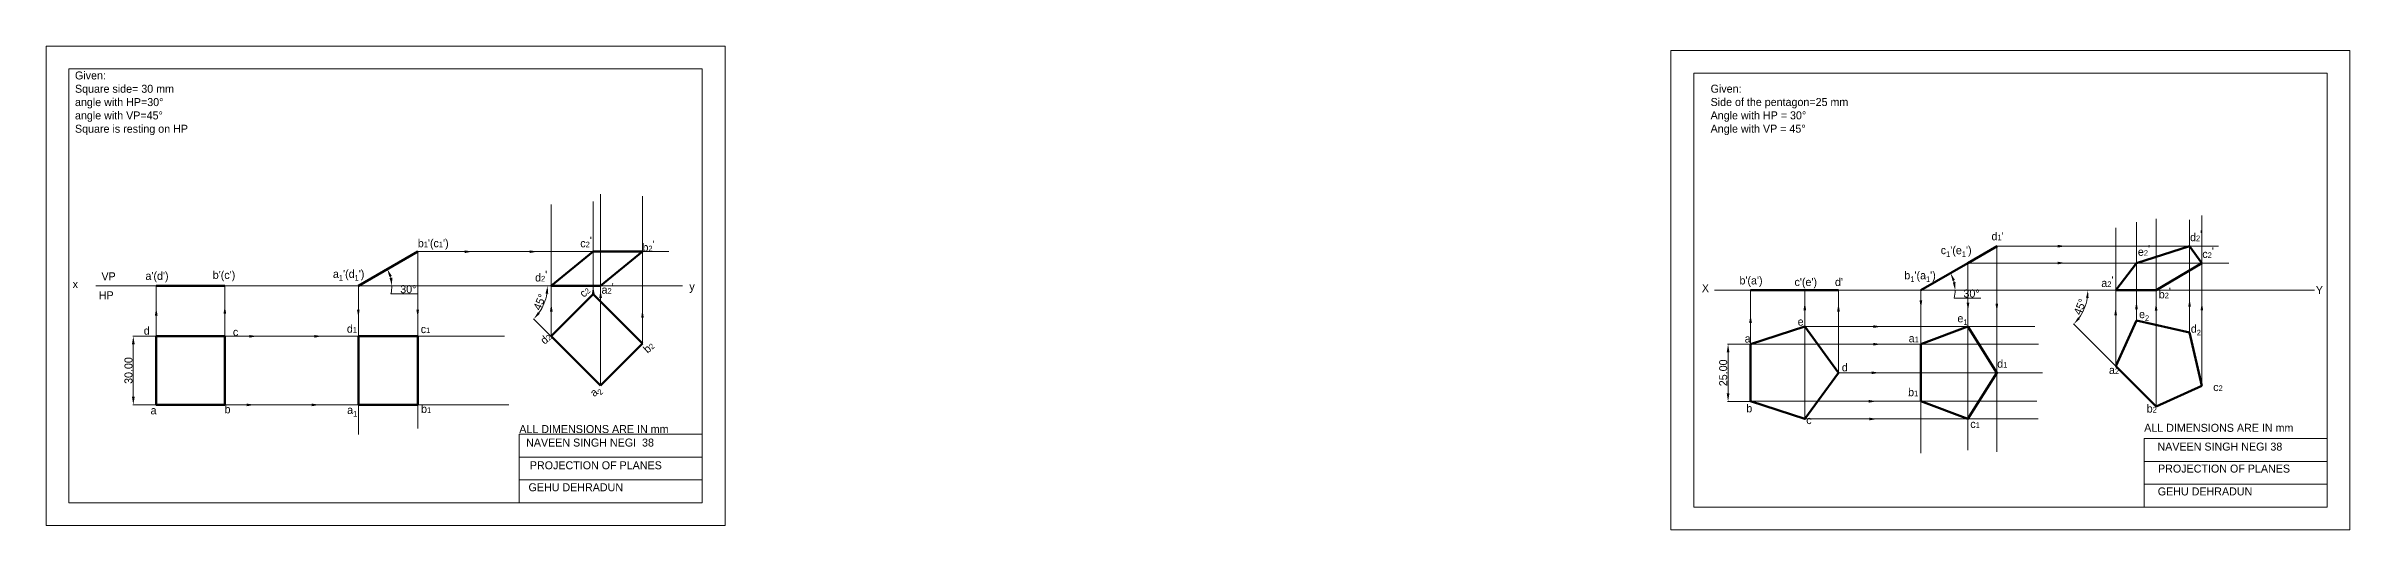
# Model space of a CAD drawing. Header units: millimetres. Extents: x 1525 to 5146, y 2068 to 2478.
# Drawn here: x 4138 to 5146, y 2266 to 2478 of the extents above; entities that cross this region are included whole.
import ezdxf

# ---------------------------------------------------------------- set-up
doc = ezdxf.new("R2010")
doc.units = ezdxf.units.MM
for name, color, linetype, lineweight in [('CL', 250, 'Continuous', 35), ('CL PRINT', 250, 'Continuous', 53), ('DRAW', 7, 'Continuous', 9), ('ML', 250, 'Continuous', 13)]:
    doc.layers.add(name, color=color, linetype=linetype, lineweight=lineweight)
doc.styles.get("Standard").update_dxf_attribs({"font": 'comicbd.ttf', "height": 3.5})
doc.dimstyles.get("Standard").update_dxf_attribs({"dimtxt": 3.5, "dimasz": 3.5, "dimexe": 0.18, "dimexo": 0.0625, "dimgap": 0.09, "dimtad": 1, "dimtoh": 1, "dimzin": 0, "dimdsep": 46, "dimtxsty": 'Standard', "dimcen": 0.09, "dimclrd": 1, "dimclre": 1, "dimclrt": 7, "dimadec": 0, "dimazin": 0, "dimtfac": 1, "dimtofl": 0, "dimtmove": 0, "dimatfit": 3, "dimfxl": 1, "dimtolj": 1, "dimtzin": 0, "dimlwd": 13, "dimlwe": 13, "dimarcsym": 0})

# ---------------------------------------------------------------- blocks, each defined once
blk = doc.blocks.new('*D65')
at = {"layer": 'Defpoints', "color": 0, "transparency": 16777216}
for p in [(4883.5, 2347.8), (4873.7, 2322.8), (4883.5, 2322.8)]:
    blk.add_point(p, dxfattribs=at)
at = {"layer": 'ML', "color": 1, "linetype": 'Continuous', "lineweight": 13, "transparency": 16777216}
for p, q in [((4883.5, 2347.8), (4873.5, 2347.8)), ((4873.7, 2344.3), (4873.7, 2326.3)), ((4883.5, 2322.8), (4873.5, 2322.8))]:
    blk.add_line(p, q, dxfattribs=at)
at = {"layer": 'ML', "color": 1, "transparency": 16777216}
for points in [[(4873.1, 2344.3), (4874.3, 2344.3), (4873.7, 2347.8)], [(4873.1, 2326.3), (4874.3, 2326.3), (4873.7, 2322.8)]]:
    blk.add_solid(points, dxfattribs=at)
at = {"layer": 'ML', "color": 7, "transparency": 16777216, "insert": (4871.6, 2335.3), "char_height": 3.5, "attachment_point": 5, "rotation": 90}
blk.add_mtext('\\A1;25.00', dxfattribs=at)
blk = doc.blocks.new('*D66')
at = {"layer": 'CL', "color": 1, "linetype": 'Continuous', "lineweight": 13, "transparency": 16777216}
blk.add_line((4972.6, 2368), (4984.3, 2368), dxfattribs=at)
for start, end in [(13.408, 16.592), (346.592, 360)]:
    blk.add_arc((4958, 2371.5), 15, start, end, dxfattribs=at)
at = {"layer": 'CL', "color": 1, "transparency": 16777216}
for points in [[(4971.9, 2375.5), (4972.9, 2376), (4971, 2379)], [(4973.2, 2375), (4972, 2374.9), (4973, 2371.5)]]:
    blk.add_solid(points, dxfattribs=at)
at = {"layer": 'Defpoints', "color": 0, "transparency": 16777216}
for p in [(4978.6, 2383.4), (4867.7, 2371.5), (4958, 2371.5), (4972.1, 2376.6), (4997.2, 2371.5)]:
    blk.add_point(p, dxfattribs=at)
at = {"layer": 'CL', "color": 7, "transparency": 16777216, "insert": (4980.2, 2370), "char_height": 3.5, "attachment_point": 5}
blk.add_mtext('\\A1;30°', dxfattribs=at)
blk = doc.blocks.new('*D69')
at = {"layer": 'Defpoints', "color": 0, "transparency": 16777216}
for p in [(4186.1, 2351.3), (4176.1, 2321.3), (4186.1, 2321.3)]:
    blk.add_point(p, dxfattribs=at)
at = {"layer": 'ML', "color": 1, "linetype": 'Continuous', "lineweight": 13, "transparency": 16777216}
for p, q in [((4186, 2351.3), (4175.9, 2351.3)), ((4176.1, 2347.8), (4176.1, 2324.8)), ((4186, 2321.3), (4175.9, 2321.3))]:
    blk.add_line(p, q, dxfattribs=at)
at = {"layer": 'ML', "color": 1, "transparency": 16777216}
for points in [[(4175.5, 2347.8), (4176.7, 2347.8), (4176.1, 2351.3)], [(4175.5, 2324.8), (4176.7, 2324.8), (4176.1, 2321.3)]]:
    blk.add_solid(points, dxfattribs=at)
at = {"layer": 'ML', "color": 7, "transparency": 16777216, "insert": (4174, 2336.3), "char_height": 3.5, "attachment_point": 5, "rotation": 90}
blk.add_mtext('\\A1;30.00', dxfattribs=at)
blk = doc.blocks.new('*D70')
at = {"layer": 'Defpoints', "color": 0, "transparency": 16777216}
for p in [(4288.3, 2378.4), (4300.6, 2388.4), (4159.7, 2373.4), (4274.6, 2373.4), (4416.3, 2373.4)]:
    blk.add_point(p, dxfattribs=at)
at = {"layer": 'ML', "color": 1, "linetype": 'Continuous', "lineweight": 13, "transparency": 16777216}
blk.add_line((4288.8, 2369.9), (4300.5, 2369.9), dxfattribs=at)
for start, end in [(13.7379, 16.2621), (346.2621, 0)]:
    blk.add_arc((4274.6, 2373.4), 14.6, start, end, dxfattribs=at)
at = {"layer": 'ML', "color": 1, "transparency": 16777216}
for points in [[(4288.1, 2377.3), (4289.2, 2377.7), (4287.2, 2380.7)], [(4289.4, 2376.9), (4288.2, 2376.8), (4289.2, 2373.4)]]:
    blk.add_solid(points, dxfattribs=at)
at = {"layer": 'ML', "color": 7, "transparency": 16777216, "insert": (4296.4, 2371.9), "char_height": 3.5, "attachment_point": 5}
blk.add_mtext('\\A1;30°', dxfattribs=at)
blk = doc.blocks.new('*D71')
at = {"layer": 'Defpoints', "color": 0, "transparency": 16777216}
for p in [(4159.7, 2373.4), (4416.3, 2373.4), (4354.5, 2363.1), (4358.9, 2351.3), (4380.4, 2329.7)]:
    blk.add_point(p, dxfattribs=at)
at = {"layer": 'ML', "color": 1, "linetype": 'Continuous', "lineweight": 13, "transparency": 16777216}
blk.add_line((4358.8, 2351.3), (4351.2, 2359), dxfattribs=at)
blk.add_arc((4336.8, 2373.4), 20.5, 324.7947, 350.2053, dxfattribs=at)
at = {"layer": 'ML', "color": 1, "transparency": 16777216}
for points in [[(4356.4, 2370), (4357.6, 2369.9), (4357.3, 2373.4)], [(4354, 2361.2), (4353.1, 2361.9), (4351.3, 2358.9)]]:
    blk.add_solid(points, dxfattribs=at)
at = {"layer": 'ML', "color": 7, "transparency": 16777216, "insert": (4353.9, 2366.3), "char_height": 3.5, "attachment_point": 5, "rotation": 67.5}
blk.add_mtext('\\A1;45°', dxfattribs=at)
blk = doc.blocks.new('*D72')
at = {"layer": 'Defpoints', "color": 0, "transparency": 16777216}
for p in [(4997.2, 2371.5), (5130.3, 2371.5), (5028.3, 2360.9), (5043.3, 2338.2), (5060.9, 2320.6)]:
    blk.add_point(p, dxfattribs=at)
at = {"layer": 'ML', "color": 1, "linetype": 'Continuous', "lineweight": 13, "transparency": 16777216}
blk.add_line((5043.2, 2338.3), (5024.8, 2356.7), dxfattribs=at)
blk.add_arc((5010, 2371.5), 21.1, 324.5107, 350.4893, dxfattribs=at)
at = {"layer": 'ML', "color": 1, "transparency": 16777216}
for points in [[(5030.3, 2368.1), (5031.4, 2368), (5031.1, 2371.5)], [(5027.6, 2358.9), (5026.8, 2359.6), (5024.9, 2356.6)]]:
    blk.add_solid(points, dxfattribs=at)
at = {"layer": 'ML', "color": 7, "transparency": 16777216, "insert": (5027.7, 2364.2), "char_height": 3.5, "attachment_point": 5, "rotation": 67.5}
blk.add_mtext('\\A1;45°', dxfattribs=at)

msp = doc.modelspace()

# ---------------------------------------------------------------- linework, layer by layer
at = {"layer": 'CL', "color": 1}
for points in [[(5017.881, 2391.329), (5017.881, 2390.162), (5021.381, 2390.745)], [(5017.803, 2383.959), (5017.803, 2382.793), (5021.303, 2383.376)], [(4882.93, 2357.148), (4884.097, 2357.148), (4883.514, 2360.648)], [(4906.681, 2362.71), (4907.848, 2362.71), (4907.264, 2366.21)], [(4921.402, 2362.082), (4922.569, 2362.082), (4921.986, 2365.582)], [(4958.622, 2367.069), (4957.455, 2367.069), (4958.038, 2363.569)], [(4979.225, 2366.013), (4978.059, 2366.013), (4978.642, 2362.513)], [(4991.841, 2365.609), (4990.675, 2365.609), (4991.258, 2362.109)], [(5042.663, 2360.499), (5043.829, 2360.499), (5043.246, 2363.999)], [(5051.765, 2363.148), (5052.931, 2363.148), (5052.348, 2366.648)], [(5060.339, 2362.516), (5061.506, 2362.516), (5060.923, 2366.016)], [(5074.99, 2364.24), (5076.157, 2364.24), (5075.574, 2367.74)], [(5080.356, 2362.597), (5081.523, 2362.597), (5080.939, 2366.097)], [(4937.204, 2348.403), (4937.204, 2347.236), (4940.704, 2347.82)], [(4937.3, 2356.127), (4937.3, 2354.96), (4940.8, 2355.544)], [(4936.547, 2335.902), (4936.547, 2334.735), (4940.047, 2335.319)], [(4935.247, 2323.404), (4935.247, 2322.237), (4938.747, 2322.82)], [(4935.495, 2315.67), (4935.495, 2314.503), (4938.995, 2315.087)]]:
    msp.add_solid(points, dxfattribs=at)
at = {"layer": 'CL PRINT'}
for p, q in [((4274.573, 2373.391), (4300.554, 2388.391)), ((4186.083, 2373.391), (4216.083, 2373.391)), ((4358.881, 2351.301), (4377.252, 2369.672)), ((4377.252, 2369.672), (4398.819, 2348.105)), ((5043.261, 2338.245), (5052.358, 2358.267)), ((5052.358, 2358.267), (5075.593, 2352.899)), ((4274.573, 2351.301), (4300.554, 2351.301)), ((4274.573, 2321.301), (4274.573, 2351.301)), ((4300.554, 2351.301), (4300.554, 2321.301)), ((4358.881, 2351.301), (4380.448, 2329.735)), ((5075.593, 2352.899), (5080.961, 2329.664)), ((4380.448, 2329.735), (4398.819, 2348.105)), ((5060.938, 2320.567), (5043.261, 2338.245)), ((5080.961, 2329.664), (5060.938, 2320.567)), ((4300.554, 2321.301), (4274.573, 2321.301))]:
    msp.add_line(p, q, dxfattribs=at)
for points in [[(4958.031, 2371.49), (4978.622, 2383.378), (4991.348, 2390.726)], [(5043.274, 2371.49), (5052.358, 2383.378), (5075.593, 2390.726), (5080.961, 2383.378), (5060.938, 2371.49), (5043.274, 2371.49)], [(4358.881, 2373.391), (4377.252, 2388.391), (4398.819, 2388.391), (4380.448, 2373.391), (4358.881, 2373.391)], [(4883.548, 2371.49), (4907.324, 2371.49), (4922.019, 2371.49)], [(4958.031, 2347.82), (4978.622, 2355.545), (4991.256, 2335.32), (4978.622, 2315.094), (4958.031, 2322.82), (4958.031, 2347.82)]]:
    msp.add_lwpolyline(points, dxfattribs=at)
for points in [[(4186.083, 2351.301), (4216.083, 2351.301), (4216.083, 2321.301), (4186.083, 2321.301)], [(4883.548, 2347.82), (4883.548, 2322.82), (4907.324, 2315.094), (4922.019, 2335.32), (4907.324, 2355.545)]]:
    msp.add_lwpolyline(points, close=True, dxfattribs=at)
at = {"layer": 'DRAW'}
for p, q in [((4416.334, 2373.391), (4159.656, 2373.391)), ((4344.936, 2308.391), (4424.936, 2308.391)), ((4344.936, 2278.391), (4344.936, 2308.391)), ((4424.936, 2308.391), (4424.936, 2278.391)), ((4344.936, 2298.391), (4424.936, 2298.391)), ((4344.936, 2288.391), (4424.936, 2288.391)), ((4424.936, 2278.391), (4344.936, 2278.391))]:
    msp.add_line(p, q, dxfattribs=at)
for points in [[(4137.936, 2478.391), (4434.936, 2478.391), (4434.936, 2268.391), (4137.936, 2268.391)], [(4147.936, 2468.391), (4424.936, 2468.391), (4424.936, 2278.391), (4147.936, 2278.391)]]:
    msp.add_lwpolyline(points, close=True, dxfattribs=at)
at = {"layer": 'ML'}
for p, q in [((4358.881, 2351.301), (4358.881, 2408.994)), ((4377.252, 2369.672), (4377.252, 2410.363)), ((4380.448, 2329.735), (4380.448, 2413.556)), ((4398.819, 2348.105), (4398.819, 2412.644)), ((5043.274, 2338.275), (5043.274, 2398.741)), ((5052.358, 2358.267), (5052.358, 2401.218)), ((5060.938, 2320.567), (5060.938, 2402.675)), ((5075.593, 2352.899), (5075.593, 2402.238)), ((5080.961, 2329.664), (5080.961, 2404.132)), ((4991.256, 2390.672), (4991.256, 2300.731)), ((4991.348, 2390.726), (5088.255, 2390.726)), ((4300.554, 2388.391), (4300.554, 2310.9)), ((4300.554, 2388.391), (4410.391, 2388.391)), ((4978.622, 2383.378), (4978.622, 2301.391)), ((4978.622, 2383.378), (5092.776, 2383.378)), ((4186.083, 2351.301), (4186.083, 2373.204)), ((4216.083, 2351.301), (4216.083, 2373.204)), ((4274.573, 2373.391), (4274.573, 2308.235)), ((4997.211, 2371.49), (4867.703, 2371.49)), ((4883.548, 2347.82), (4883.548, 2371.49)), ((4907.324, 2315.094), (4907.324, 2371.49)), ((4922.019, 2335.32), (4922.019, 2371.49)), ((4958.031, 2371.49), (4958.031, 2300.072)), ((4997.211, 2371.49), (5130.283, 2371.49)), ((4216.083, 2351.301), (4338.521, 2351.301)), ((4358.881, 2351.301), (4380.094, 2330.088)), ((4907.324, 2355.545), (5007.891, 2355.545)), ((4883.548, 2347.82), (5009.551, 2347.82)), ((4922.019, 2335.32), (5011.211, 2335.32)), ((4216.083, 2321.301), (4340.292, 2321.301)), ((4883.548, 2322.82), (5008.721, 2322.82)), ((4907.324, 2315.094), (5009.344, 2315.094)), ((5055.711, 2276.49), (5055.711, 2306.49)), ((5055.711, 2306.49), (5135.711, 2306.49)), ((5135.711, 2306.49), (5135.711, 2276.49)), ((5055.711, 2296.49), (5135.711, 2296.49)), ((5055.711, 2286.49), (5135.711, 2286.49)), ((5135.711, 2276.49), (5055.711, 2276.49))]:
    msp.add_line(p, q, dxfattribs=at)
for points in [[(4848.711, 2476.49), (5145.711, 2476.49), (5145.711, 2266.49), (4848.711, 2266.49)], [(4858.711, 2466.49), (5135.711, 2466.49), (5135.711, 2276.49), (4858.711, 2276.49)]]:
    msp.add_lwpolyline(points, close=True, dxfattribs=at)
at = {"layer": 'ML', "color": 1}
for points in [[(4321.064, 2387.744), (4321.043, 2388.911), (4324.553, 2388.391)], [(4349.462, 2387.744), (4349.441, 2388.911), (4352.951, 2388.391)], [(4377.874, 2369.834), (4376.708, 2369.812), (4377.227, 2373.322)], [(4381.09, 2368.034), (4379.924, 2368.013), (4380.443, 2371.523)], [(4186.73, 2360.388), (4185.564, 2360.366), (4186.083, 2363.877)], [(4216.73, 2361.164), (4215.564, 2361.142), (4216.083, 2364.652)], [(4273.926, 2363), (4275.093, 2363.021), (4274.573, 2359.511)], [(4299.904, 2362.955), (4301.07, 2362.976), (4300.551, 2359.466)], [(4359.528, 2362.144), (4358.362, 2362.123), (4358.881, 2365.633)], [(4399.418, 2359.443), (4398.251, 2359.422), (4398.771, 2362.932)], [(4226.886, 2350.694), (4226.865, 2351.86), (4230.375, 2351.341)], [(4255.284, 2350.694), (4255.263, 2351.86), (4258.773, 2351.341)], [(4225.692, 2320.664), (4225.67, 2321.831), (4229.18, 2321.311)], [(4254.089, 2320.664), (4254.068, 2321.831), (4257.578, 2321.311)]]:
    msp.add_solid(points, dxfattribs=at)

# ---------------------------------------------------------------- texts
at = {"char_height": 3.5, "attachment_point": 1}
for s, insert in [(' NAVEEN SINGH NEGI  38', (4346.615, 2306.512)), ('PROJECTION OF PLANES', (4349.547, 2296.565)), ('GEHU DEHRADUN', (4348.977, 2286.935))]:
    msp.add_mtext_dynamic_manual_height_columns(s, width=78.38557, gutter_width=17.5, heights=[8.667], dxfattribs=dict(at, insert=insert))
at = {"layer": 'DRAW', "char_height": 3.5, "attachment_point": 1}
for s, insert in [('x', (4149.559, 2375.917)), ('y', (4419.339, 2374.844))]:
    msp.add_mtext_dynamic_manual_height_columns(s, width=8.02401, gutter_width=17.5, heights=[0], dxfattribs=dict(at, insert=insert))
at = {"layer": 'ML', "char_height": 3.5, "attachment_point": 1}
for s, width, heights, insert in [('Given:\\PSquare side= 30 mm\\Pangle with HP=30%%D\\Pangle with VP=45%%D\\PSquare is resting on HP', 63.28977, [0], (4150.58, 2467.264)), ('Given:\\PSide of the pentagon=25 mm\\PAngle with HP = 30%%D\\PAngle with VP = 45%%D', 74.11687, [28.95], (4866.055, 2461.462)), ("b{\\A1;\\H0.7x;\\S^ 1;}'(c{\\A1;\\H0.7x;\\S^ 1;}')", 11.52501, [0], (4300.539, 2393.792)), ("c{\\A1;\\H0.7x;\\S^ 2;\\H1.42857x;'}", 5.63902, [0], (4371.613, 2393.765)), ("b{\\A1;\\H0.7x;\\S^ 2;\\H1.42857x;'}", 11.57228, [0], (4398.819, 2392.021)), ("\\A1;c{\\H0.7x;\\S^ 1;}'(e{\\H0.7x;\\S^ 1;}')", 8.46539, [0], (4966.73, 2390.743)), ("d{\\A1;\\H0.7x;\\S^ 1;}'", 8.46539, [0], (4988.924, 2396.832)), ("e{\\A1;\\H0.7x;\\S^ 2;\\H1.42857x;'}", 5.32855, [0], (5052.96, 2390.043)), ("d{\\A1;\\H0.7x;\\S^ 2;\\H1.42857x;'}", 5.32855, [0], (5075.779, 2396.442)), ("c{\\A1;\\H0.7x;\\S^ 2;\\H1.42857x;'}", 5.32855, [0], (5081.148, 2389.094)), ('VP', 8.29011, [0], (4162.16, 2379.293)), ("a'(d')", 11.52501, [0], (4181.403, 2379.486)), ("b'(c')", 11.52501, [0], (4210.847, 2379.901)), ("\\A1;a{\\H0.7x;\\S^ 1;}'(d{\\H0.7x;\\S^ 1;}')", 11.52501, [0], (4263.419, 2380.358)), ("d{\\A1;\\H0.7x;\\S^ 2;\\H1.42857x;'}", 7.04416, [0], (4351.837, 2378.8)), ("\\A1;b{\\H0.7x;\\S^ 1;}'(a{\\H0.7x;\\S^ 1;}')", 8.46539, [0], (4950.802, 2379.749)), ('HP', 7.10581, [0], (4160.976, 2371.01)), ("a{\\A1;\\H0.7x;\\S^ 2;\\H1.42857x;'}", 4.50772, [0], (4380.919, 2373.425)), ('X', 8.99244, [0], (4862.229, 2374.101)), ("b'(a')", 8.46539, [0], (4878.672, 2377.504)), ("c'(e')", 8.46539, [0], (4902.753, 2376.817)), ("d'", 8.46539, [0], (4920.453, 2376.817)), ("a{\\A1;\\H0.7x;\\S^ 2;\\H1.42857x;'}", 5.32855, [0], (5036.961, 2376.376)), ("b{\\A1;\\H0.7x;\\S^ 2;\\H1.42857x;'}", 5.32855, [0], (5062.092, 2371.413)), ('Y', 4.05835, [0], (5130.785, 2373.288)), ('e', 2.88576, [0], (4904.144, 2359.461)), ('\\A1;e{\\H0.7x;\\S^ 1;}', 6.39821, [0], (4974.012, 2360.908)), ('\\A1;e{\\H0.7x;\\S^ 2;}', 6.39821, [0], (5053.461, 2362.739)), ('d', 11.52501, [0], (4180.663, 2355.493)), ('c', 11.52501, [0], (4219.664, 2354.932)), ('d{\\A1;\\H0.7x;\\S^ 1;}', 11.52501, [0], (4269.531, 2356.391)), ('c{\\A1;\\H0.7x;\\S^ 1;}', 11.52501, [0], (4301.83, 2356.192)), ('a', 2.88576, [0], (4880.958, 2352.057)), ('a{\\A1;\\H0.7x;\\S^ 1;}', 5.32855, [0], (4952.703, 2352.17)), ('\\A1;d{\\H0.7x;\\S^ 2;}', 5.32855, [0], (5076.12, 2356.383)), ('d', 2.88576, [0], (4923.458, 2339.428)), ('d{\\A1;\\H0.7x;\\S^ 1;}', 5.32855, [0], (4991.442, 2341.071)), ('b{\\A1;\\H0.7x;\\S^ 1;}', 5.32855, [0], (4952.449, 2328.571)), ('a{\\A1;\\H0.7x;\\S^ 2;}', 5.32855, [0], (5040.319, 2338.275)), ('c{\\A1;\\H0.7x;\\S^ 2;}', 5.32855, [0], (5085.904, 2330.804)), ('a', 11.52501, [0], (4183.669, 2320.63)), ('b', 11.52501, [0], (4216.002, 2321.075)), ('\\A1;a{\\H0.7x;\\S^ 1;}', 11.52501, [0], (4269.639, 2320.804)), ('b{\\A1;\\H0.7x;\\S^ 1;}', 11.52501, [0], (4301.972, 2321.25)), ('b', 2.88576, [0], (4881.677, 2321.503)), ('b{\\A1;\\H0.7x;\\S^ 2;}', 5.32855, [0], (5056.827, 2321.408)), ('ALL DIMENSIONS ARE IN mm', 90.04426, [9.268], (4344.936, 2312.427)), ('c', 2.88576, [0], (4907.9, 2316.364)), ('c{\\A1;\\H0.7x;\\S^ 1;}', 5.32855, [0], (4979.654, 2314.654)), ('ALL DIMENSIONS ARE IN mm', 80, [0], (5055.711, 2312.966)), ('NAVEEN SINGH NEGI 38', 66.57726, [0], (5061.51, 2304.746)), ('PROJECTION OF PLANES', 66.09754, [0], (5061.779, 2295.11)), ('GEHU DEHRADUN', 64.0029, [0], (5061.663, 2285.112))]:
    msp.add_mtext_dynamic_manual_height_columns(s, width=width, gutter_width=17.5, heights=heights, dxfattribs=dict(at, insert=insert))
at = {"layer": 'ML', "char_height": 3.5, "attachment_point": 1, "rotation": 41.928368}
for s, insert in [('c{\\A1;\\H0.7x;\\S^ 2;}', (4370.823, 2370.687)), ('d{\\A1;\\H0.7x;\\S^ 2;}', (4353.706, 2350.116)), ('b{\\A1;\\H0.7x;\\S^ 2;}', (4398.735, 2346.223)), ('\\A1;a{\\H0.7x;\\S^ 2;}', (4375.409, 2327.16))]:
    msp.add_mtext_dynamic_manual_height_columns(s, width=11.52501, gutter_width=17.5, heights=[0], dxfattribs=dict(at, insert=insert))

# ---------------------------------------------------------------- dimensions: what is measured, and where the dimension line sits
at = {"layer": 'CL'}
dim = msp.add_angular_dim_2l(base=(4972.118, 2376.617), line1=((4997.211, 2371.49), (4867.703, 2371.49)), line2=((4958.031, 2371.49), (4978.622, 2383.378)), dimstyle='Standard', dxfattribs=at)
dim.commit()
dim.dimension.update_dxf_attribs({"geometry": '*D66', "text_midpoint": (4980.22, 2370)})
at = {"layer": 'ML'}
for base, line1, line2, picture, middle in [((4288.323, 2378.396), ((4416.334, 2373.391), (4159.656, 2373.391)), ((4274.573, 2373.391), (4300.554, 2388.391)), '*D70', (4296.393, 2371.902)), ((4354.543, 2363.142), ((4416.334, 2373.391), (4159.656, 2373.391)), ((4358.881, 2351.301), (4380.448, 2329.735)), '*D71', (4353.871, 2366.317)), ((5028.297, 2360.935), ((4997.211, 2371.49), (5130.283, 2371.49)), ((5060.938, 2320.567), (5043.261, 2338.245)), '*D72', (5027.659, 2364.182))]:
    dim = msp.add_angular_dim_2l(base=base, line1=line1, line2=line2, dimstyle='Standard', dxfattribs=at)
    dim.commit()
    dim.dimension.update_dxf_attribs({"geometry": picture, "text_midpoint": middle})
for p1, p2, distance, picture, middle in [((4186.083, 2351.301), (4186.083, 2321.301), -10, '*D69', (4174.029, 2336.301)), ((4883.548, 2347.82), (4883.548, 2322.82), -9.878, '*D65', (4871.616, 2335.32))]:
    dim = msp.add_aligned_dim(p1=p1, p2=p2, distance=distance, dimstyle='Standard', dxfattribs=at)
    dim.commit()
    dim.dimension.update_dxf_attribs({"geometry": picture, "text_midpoint": middle})

doc.saveas('drawing.dxf')
